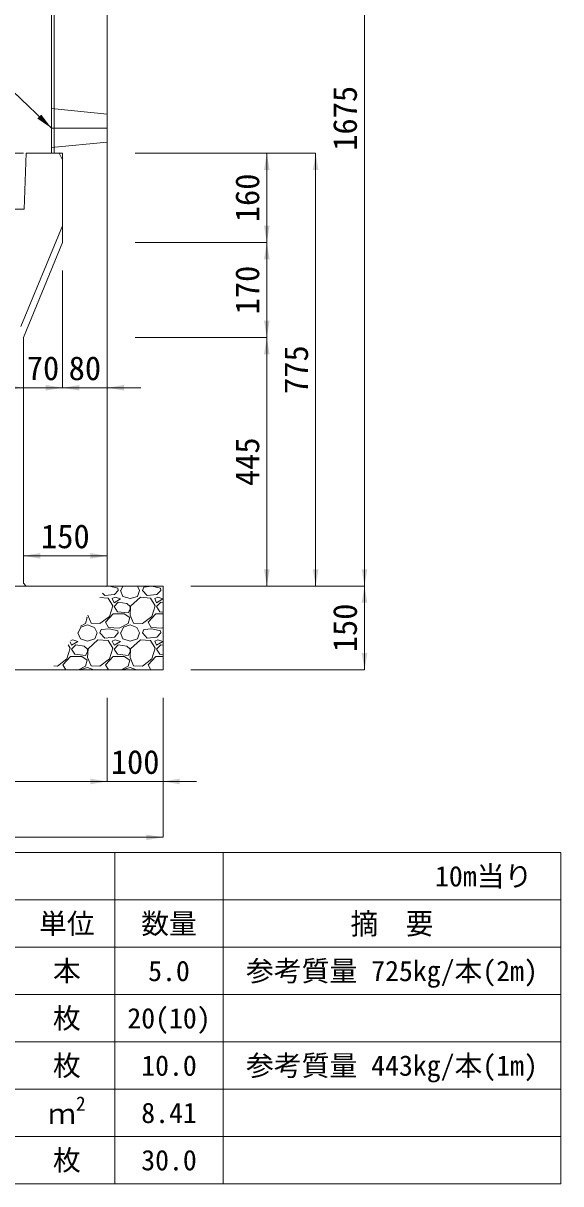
# Model space of a CAD drawing. Units: millimetres at full size. Extents: x 172874 to 217143, y 854931 to 903297.
# Drawn here: x 189681 to 190644, y 869961 to 872039 of the extents above; entities that cross this region are included whole.
import ezdxf
from ezdxf.enums import TextEntityAlignment as Align

# ---------------------------------------------------------------- set-up
doc = ezdxf.new("R2010")
doc.units = ezdxf.units.MM
doc.header["$LTSCALE"] = 20
doc.linetypes.add('DASHED', pattern=[7.5, 6, -1.5])
doc.linetypes.add('USER1', pattern=[28.575, 19.05, -3.175, 3.175, -3.175])
for name, color, linetype, lineweight in [('Defpoints_3', 8, 'Continuous', 0), ('パネックスKDS', 2, 'Continuous', 13), ('基礎材', 7, 'Continuous', 15), ('寸法・材料表', 7, 'Continuous', 13), ('寸法線', 7, 'Continuous', 13), ('引出線', 4, 'Continuous', 13), ('本体', 2, 'Continuous', 13), ('補助線', 8, 'Continuous', 13), ('ﾊｯﾁﾝｸﾞ', 7, 'Continuous', 5)]:
    doc.layers.add(name, color=color, linetype=linetype, lineweight=lineweight)
doc.styles.add('ＭＳ ゴシック', font='')
doc.styles.add('ＭＳ Ｐゴシック', font='')
doc.styles.get('ＭＳ ゴシック').set_extended_font_data('MS Gothic')
doc.styles.get('ＭＳ Ｐゴシック').set_extended_font_data('MS PGothic')

# ---------------------------------------------------------------- blocks, each defined once
blk = doc.blocks.new('filled_arrow')
at = {"color": 0, "linetype": 'Continuous', "lineweight": -2}
blk.add_solid([(7.5, 1.25), (0, 0), (7.5, -1.25)], dxfattribs=at)

msp = doc.modelspace()

# ---------------------------------------------------------------- linework, layer by layer
at = {"layer": 'Defpoints_3'}
for p, q in [((188704.76, 870554.4), (190643.66, 870554.4)), ((189845.06, 870554.4), (189845.06, 870469.22)), ((190038.66, 870554.4), (190038.66, 870469.22)), ((190643.66, 870554.4), (190643.66, 870469.22))]:
    msp.add_line(p, q, dxfattribs=at)
at = {"layer": 'パネックスKDS', "lineweight": 5}
msp.add_line((189736.21, 871806.42), (189736.21, 872706.42), dxfattribs=at)
at = {"layer": 'パネックスKDS'}
for p, q in [((189831.21, 871031.42), (189831.21, 872706.42)), ((189731.21, 871806.42), (189731.21, 872701.42)), ((189731.21, 871806.42), (189751.21, 871806.42)), ((189751.21, 871646.42), (189751.21, 871806.42)), ((189751.21, 871646.42), (189681.21, 871476.42)), ((189681.21, 871036.42), (189681.21, 871476.42)), ((189681.21, 871036.42), (189686.21, 871031.42)), ((189686.21, 871031.42), (189831.21, 871031.42))]:
    msp.add_line(p, q, dxfattribs=at)
at = {"layer": 'パネックスKDS', "linetype": 'DASHED', "lineweight": 9}
for p, q in [((189731.21, 871886.42), (189831.21, 871876.42)), ((189731.21, 871816.42), (189831.21, 871826.42))]:
    msp.add_line(p, q, dxfattribs=at)
at = {"layer": '基礎材'}
for p, q in [((189089.92, 871031.42), (189931.21, 871031.42)), ((189931.21, 871031.42), (189931.21, 870881.42)), ((189089.92, 870881.42), (189931.21, 870881.42))]:
    msp.add_line(p, q, dxfattribs=at)
at = {"layer": '寸法・材料表'}
for p, q in [((188704.76, 870469.22), (190643.66, 870469.22)), ((189845.06, 870469.22), (189845.06, 869961.02)), ((190038.66, 870469.22), (190038.66, 869961.02)), ((190643.66, 870469.22), (190643.66, 869961.02)), ((188704.76, 870384.52), (190643.66, 870384.52)), ((188704.76, 870299.82), (190643.66, 870299.82)), ((188704.76, 870215.12), (190643.66, 870215.12)), ((188704.76, 870130.42), (190643.66, 870130.42)), ((188704.76, 870045.72), (190643.66, 870045.72)), ((188704.76, 869961.02), (190643.66, 869961.02))]:
    msp.add_line(p, q, dxfattribs=at)
at = {"layer": '寸法線'}
for p, q in [((190292.06, 871031.42), (190292.06, 872706.42)), ((189681.21, 871806.42), (189186.21, 871806.42)), ((189881.21, 871806.42), (190204.56, 871806.42)), ((189881.21, 871806.42), (190117.06, 871806.42)), ((190117.06, 871806.42), (190117.06, 871646.42)), ((190204.56, 871806.42), (190204.56, 871031.42)), ((189881.21, 871646.42), (190117.06, 871646.42)), ((189881.21, 871646.42), (190117.06, 871646.42)), ((190117.06, 871646.42), (190117.06, 871476.42)), ((189751.21, 871596.42), (189751.21, 871386.42)), ((189831.21, 871596.42), (189831.21, 871386.42)), ((189881.21, 871476.42), (190117.06, 871476.42)), ((189881.21, 871476.42), (190117.06, 871476.42)), ((190117.06, 871476.42), (190117.06, 871031.42)), ((189681.21, 871424.69), (189681.21, 871386.42)), ((189751.21, 871426.42), (189751.21, 871386.42)), ((189811.21, 871386.42), (189621.21, 871386.42)), ((189691.21, 871386.42), (189891.21, 871386.42)), ((189681.21, 871085.42), (189831.21, 871085.42)), ((189681.21, 871061.42), (189681.21, 871085.42)), ((189831.21, 871056.42), (189831.21, 871085.42)), ((189981.21, 871031.42), (190292.06, 871031.42)), ((189981.21, 871031.42), (190204.56, 871031.42)), ((189981.21, 871031.42), (190117.06, 871031.42)), ((189981.21, 871031.42), (190292.06, 871031.42)), ((190292.06, 871031.42), (190292.06, 870881.42)), ((189981.21, 870881.42), (190292.06, 870881.42)), ((189831.21, 870831.42), (189831.21, 870681.42)), ((189831.21, 870831.42), (189831.21, 870681.42)), ((189931.21, 870831.42), (189931.21, 870681.42)), ((189931.21, 870831.42), (189931.21, 870581.42)), ((189189.92, 870681.42), (189831.21, 870681.42)), ((189771.21, 870681.42), (189991.21, 870681.42)), ((189931.21, 870581.42), (189089.92, 870581.42))]:
    msp.add_line(p, q, dxfattribs=at)
at = {"layer": '引出線'}
msp.add_lwpolyline([(189731.21, 871851.42), (189538.75, 872034.87), (189367.01, 872034.87)], dxfattribs=at)
at = {"layer": '本体'}
for p, q in [((189686.21, 871806.42), (189682.21, 871706.42)), ((189686.21, 871806.42), (189745.21, 871806.42)), ((189745.21, 871806.42), (189751.21, 871794.42)), ((189751.21, 871794.42), (189751.21, 871676.42)), ((189613.71, 871706.42), (189682.21, 871706.42)), ((189751.21, 871676.42), (189676.21, 871496.42))]:
    msp.add_line(p, q, dxfattribs=at)
at = {"layer": '補助線', "linetype": 'USER1'}
msp.add_line((189731.21, 871851.42), (189831.21, 871851.42), dxfattribs=at)
at = {"layer": 'ﾊｯﾁﾝｸﾞ'}
for p, q in [((189835, 871031.19), (189830.76, 871030.75)), ((189850.24, 871027.38), (189835, 871031.19)), ((189851, 871023.57), (189844.14, 871015.95)), ((189851, 871023.57), (189850.24, 871027.38)), ((189854.81, 871023.57), (189859.38, 871012.9)), ((189855.57, 871023.57), (189858.94, 871031.42)), ((189885.29, 871012.9), (189889.1, 871023.57)), ((189885.48, 871031.42), (189889.1, 871023.57)), ((189894.44, 871023.57), (189896.72, 871029.67)), ((189902.82, 871014.43), (189894.44, 871023.57)), ((189911.2, 871031.19), (189896.72, 871029.67)), ((189926.44, 871027.38), (189911.2, 871031.19)), ((189927.2, 871023.57), (189920.34, 871015.95)), ((189927.2, 871023.57), (189926.44, 871027.38)), ((189931.01, 871023.57), (189931.22, 871023.1)), ((189832.71, 871009.86), (189817.67, 871011.11)), ((189826.62, 871014.43), (189822.72, 871018.68)), ((189844.14, 871015.95), (189826.62, 871014.43)), ((189841.1, 870996.14), (189832.71, 871009.86)), ((189845.67, 871011.38), (189840.33, 871009.09)), ((189840.33, 871009.09), (189843.38, 871001.47)), ((189843.38, 871001.47), (189854.81, 871008.33)), ((189851, 871002.24), (189843.38, 870994.62)), ((189854.81, 871008.33), (189845.67, 871011.38)), ((189866.24, 870999.95), (189851, 871002.24)), ((189859.38, 871012.9), (189872.34, 871009.09)), ((189872.34, 870994.62), (189866.24, 870999.95)), ((189872.34, 871009.09), (189885.29, 871012.9)), ((189890.63, 871011.38), (189873.1, 870995.38)), ((189908.91, 871009.86), (189890.63, 871011.38)), ((189920.34, 871015.95), (189902.82, 871014.43)), ((189917.3, 870996.14), (189908.91, 871009.86)), ((189921.87, 871011.38), (189916.53, 871009.09)), ((189916.53, 871009.09), (189919.58, 871001.47)), ((189919.58, 871001.47), (189931.01, 871008.33)), ((189927.2, 871002.24), (189919.58, 870994.62)), ((189931.01, 871008.33), (189921.87, 871011.38)), ((189931.22, 871001.63), (189927.2, 871002.24)), ((189796.28, 870979.03), (189802.23, 870964.9)), ((189828.14, 870966.42), (189841.86, 870981.66)), ((189835, 870977.09), (189841.1, 870996.14)), ((189841.86, 870981.66), (189861.67, 870981.66)), ((189843.38, 870994.62), (189849.48, 870985.47)), ((189849.48, 870985.47), (189868.53, 870983.19)), ((189861.67, 870981.66), (189871.58, 870974.8)), ((189868.53, 870983.19), (189872.34, 870990.04)), ((189873.1, 870995.38), (189872.34, 870979.38)), ((189872.34, 870990.04), (189872.34, 870994.62)), ((189872.34, 870979.38), (189878.43, 870964.9)), ((189904.34, 870966.42), (189918.06, 870981.66)), ((189911.2, 870977.09), (189917.3, 870996.14)), ((189918.06, 870981.66), (189931.23, 870981.66)), ((189919.58, 870994.62), (189925.68, 870985.47)), ((189925.68, 870985.47), (189931.23, 870984.81)), ((189779.37, 870947.37), (189783.95, 870958.04)), ((189792.33, 870964.14), (189783.15, 870959.33)), ((189783.95, 870958.04), (189796.14, 870961.85)), ((189795.38, 870974.8), (189792.33, 870964.14)), ((189794.07, 870975.71), (189795.38, 870974.8)), ((189796.14, 870961.85), (189808.33, 870957.28)), ((189802.23, 870964.9), (189818.24, 870964.14)), ((189818.24, 870964.14), (189835, 870977.09)), ((189833.48, 870957.28), (189828.14, 870966.42)), ((189868.53, 870964.14), (189852.53, 870955.75)), ((189855.57, 870947.37), (189860.15, 870958.04)), ((189860.15, 870958.04), (189872.34, 870961.85)), ((189871.58, 870974.8), (189868.53, 870964.14)), ((189872.34, 870961.85), (189884.53, 870957.28)), ((189878.43, 870964.9), (189894.44, 870964.14)), ((189894.44, 870964.14), (189911.2, 870977.09)), ((189909.68, 870957.28), (189904.34, 870966.42)), ((189778.61, 870947.37), (189783.18, 870936.7)), ((189808.33, 870957.28), (189812.9, 870947.37)), ((189809.09, 870936.7), (189812.9, 870947.37)), ((189818.24, 870947.37), (189820.52, 870953.47)), ((189826.62, 870938.23), (189818.24, 870947.37)), ((189835, 870954.99), (189820.52, 870953.47)), ((189844.14, 870939.75), (189826.62, 870938.23)), ((189852.53, 870955.75), (189833.48, 870957.28)), ((189850.24, 870951.18), (189835, 870954.99)), ((189851, 870947.37), (189844.14, 870939.75)), ((189851, 870947.37), (189850.24, 870951.18)), ((189854.81, 870947.37), (189859.38, 870936.7)), ((189884.53, 870957.28), (189889.1, 870947.37)), ((189885.29, 870936.7), (189889.1, 870947.37)), ((189894.44, 870947.37), (189896.72, 870953.47)), ((189902.82, 870938.23), (189894.44, 870947.37)), ((189911.2, 870954.99), (189896.72, 870953.47)), ((189920.34, 870939.75), (189902.82, 870938.23)), ((189928.73, 870955.75), (189909.68, 870957.28)), ((189926.44, 870951.18), (189911.2, 870954.99)), ((189927.2, 870947.37), (189920.34, 870939.75)), ((189927.2, 870947.37), (189926.44, 870951.18)), ((189931.24, 870957.07), (189928.73, 870955.75)), ((189931.01, 870947.37), (189931.24, 870946.84)), ((189758.8, 870900.89), (189764.9, 870919.94)), ((189764.9, 870919.94), (189761.07, 870926.2)), ((189764.66, 870931.59), (189767.18, 870925.27)), ((189769.47, 870935.18), (189766.09, 870933.73)), ((189767.18, 870925.27), (189778.61, 870932.13)), ((189774.8, 870926.04), (189767.18, 870918.42)), ((189767.18, 870918.42), (189773.28, 870909.27)), ((189778.61, 870932.13), (189769.47, 870935.18)), ((189790.04, 870923.75), (189774.8, 870926.04)), ((189783.18, 870936.7), (189796.14, 870932.89)), ((189796.14, 870918.42), (189790.04, 870923.75)), ((189796.14, 870932.89), (189809.09, 870936.7)), ((189796.9, 870919.18), (189796.14, 870903.18)), ((189796.14, 870913.84), (189796.14, 870918.42)), ((189814.43, 870935.18), (189796.9, 870919.18)), ((189832.71, 870933.66), (189814.43, 870935.18)), ((189841.1, 870919.94), (189832.71, 870933.66)), ((189835, 870900.89), (189841.1, 870919.94)), ((189845.67, 870935.18), (189840.33, 870932.89)), ((189840.33, 870932.89), (189843.38, 870925.27)), ((189843.38, 870925.27), (189854.81, 870932.13)), ((189851, 870926.04), (189843.38, 870918.42)), ((189843.38, 870918.42), (189849.48, 870909.27)), ((189854.81, 870932.13), (189845.67, 870935.18)), ((189866.24, 870923.75), (189851, 870926.04)), ((189859.38, 870936.7), (189872.34, 870932.89)), ((189872.34, 870918.42), (189866.24, 870923.75)), ((189872.34, 870932.89), (189885.29, 870936.7)), ((189873.1, 870919.18), (189872.34, 870903.18)), ((189872.34, 870913.84), (189872.34, 870918.42)), ((189890.63, 870935.18), (189873.1, 870919.18)), ((189908.91, 870933.66), (189890.63, 870935.18)), ((189917.3, 870919.94), (189908.91, 870933.66)), ((189911.2, 870900.89), (189917.3, 870919.94)), ((189921.87, 870935.18), (189916.53, 870932.89)), ((189916.53, 870932.89), (189919.58, 870925.27)), ((189919.58, 870925.27), (189931.01, 870932.13)), ((189927.2, 870926.04), (189919.58, 870918.42)), ((189919.58, 870918.42), (189925.68, 870909.27)), ((189931.01, 870932.13), (189921.87, 870935.18)), ((189931.25, 870925.43), (189927.2, 870926.04)), ((189742.04, 870887.94), (189758.8, 870900.89)), ((189751.94, 870890.22), (189765.66, 870905.46)), ((189765.66, 870905.46), (189785.47, 870905.46)), ((189773.28, 870909.27), (189792.33, 870906.99)), ((189785.47, 870905.46), (189795.38, 870898.6)), ((189792.33, 870906.99), (189796.14, 870913.84)), ((189795.38, 870898.6), (189792.33, 870887.94)), ((189796.14, 870903.18), (189802.23, 870888.7)), ((189818.24, 870887.94), (189835, 870900.89)), ((189828.14, 870890.22), (189841.86, 870905.46)), ((189841.86, 870905.46), (189861.67, 870905.46)), ((189849.48, 870909.27), (189868.53, 870906.99)), ((189861.67, 870905.46), (189871.58, 870898.6)), ((189868.53, 870906.99), (189872.34, 870913.84)), ((189871.58, 870898.6), (189868.53, 870887.94)), ((189872.34, 870903.18), (189878.43, 870888.7)), ((189894.44, 870887.94), (189911.2, 870900.89)), ((189904.34, 870890.22), (189918.06, 870905.46)), ((189918.06, 870905.46), (189931.25, 870905.46)), ((189925.68, 870909.27), (189931.25, 870908.6)), ((189731.21, 870881.42), (189731.22, 870881.42)), ((189735.76, 870888.24), (189742.04, 870887.94)), ((189757.08, 870881.42), (189751.94, 870890.22)), ((189792.33, 870887.94), (189779.89, 870881.42)), ((189783.77, 870881.42), (189783.95, 870881.84)), ((189783.95, 870881.84), (189796.14, 870885.65)), ((189796.14, 870885.65), (189807.42, 870881.42)), ((189802.23, 870888.7), (189818.24, 870887.94)), ((189833.28, 870881.42), (189828.14, 870890.22)), ((189868.53, 870887.94), (189856.09, 870881.42)), ((189859.97, 870881.42), (189860.15, 870881.84)), ((189860.15, 870881.84), (189872.34, 870885.65)), ((189872.34, 870885.65), (189883.62, 870881.42)), ((189878.43, 870888.7), (189894.44, 870887.94)), ((189909.48, 870881.42), (189904.34, 870890.22))]:
    msp.add_line(p, q, dxfattribs=at)

# ---------------------------------------------------------------- block references
at = {"layer": '寸法線', "xscale": 4, "yscale": 4}
for p, rotation in [((190117.06, 871806.42), 270), ((190204.56, 871806.42), 270), ((190117.06, 871646.42), 90), ((190117.06, 871646.42), 270), ((190117.06, 871476.42), 90), ((190117.06, 871476.42), 270), ((189681.21, 871386.42), 180), ((189751.21, 871386.42), 180), ((189831.21, 871085.42), 180), ((190117.06, 871031.42), 90), ((190204.56, 871031.42), 90), ((190292.06, 871031.42), 90), ((190292.06, 871031.42), 270), ((190292.06, 870881.42), 90), ((189831.21, 870681.42), 180), ((189831.21, 870681.42), 180), ((189931.21, 870581.42), 180)]:
    msp.add_blockref('filled_arrow', p, dxfattribs=dict(at, rotation=rotation))
for p in [(189751.21, 871386.42), (189831.21, 871386.42), (189681.21, 871085.42), (189931.21, 870681.42)]:
    msp.add_blockref('filled_arrow', p, dxfattribs=at)
at = {"layer": '引出線', "xscale": 4, "yscale": 4, "rotation": 136.4}
msp.add_blockref('filled_arrow', (189731.21, 871851.42), dxfattribs=at)

# ---------------------------------------------------------------- texts
at = {"layer": '寸法・材料表', "style": 'ＭＳ ゴシック'}
msp.add_text('10m当り\u3000', height=36.55, dxfattribs=at).set_placement((190642.5, 870511.81), align=Align.MIDDLE_RIGHT)
for s, p in [('単位', (189758.91, 870426.87)), ('数量', (189941.86, 870426.87)), ('本', (189758.91, 870342.17)), ('5.0', (189941.86, 870342.17)), ('参考質量 725kg/本(2m)', (190341.16, 870342.17)), ('枚', (189758.91, 870257.47)), ('20(10)', (189941.86, 870257.47)), ('枚', (189758.91, 870172.77)), ('10.0', (189941.86, 870172.77)), ('参考質量 443kg/本(1m)', (190341.16, 870172.77)), ('8.41', (189941.86, 870088.07)), ('枚', (189758.91, 870003.37)), ('30.0', (189941.86, 870003.37))]:
    msp.add_text(s, height=36.55, dxfattribs=at).set_placement(p, align=Align.MIDDLE_CENTER)
at = {"layer": '寸法・材料表', "style": 'ＭＳ Ｐゴシック', "width": 0.95}
msp.add_text('摘\u3000要', height=38.1, dxfattribs=at).set_placement((190341.16, 870426.87), align=Align.MIDDLE_CENTER)
at = {"layer": '寸法・材料表', "style": 'ＭＳ ゴシック'}
for s, height, p in [('2', 25.59, (189775.12, 870084.1)), ('ｍ', 36.55, (189725.26, 870057.15))]:
    msp.add_text(s, height=height, dxfattribs=at).set_placement(p, align=Align.BOTTOM_LEFT)
at = {"layer": '寸法線', "style": 'ＭＳ ゴシック'}
for s, p in [('1675', (190257.06, 871868.92)), ('160', (190082.06, 871726.42)), ('170', (190082.06, 871561.42)), ('775', (190169.56, 871418.92)), ('445', (190082.06, 871253.92)), ('150', (190257.06, 870956.42))]:
    msp.add_text(s, height=42.72, rotation=90, dxfattribs=at).set_placement(p, align=Align.MIDDLE_CENTER)
for s, p in [('70', (189716.21, 871421.42)), ('80', (189791.21, 871421.42)), ('150', (189756.21, 871120.42)), ('100', (189881.21, 870716.42))]:
    msp.add_text(s, height=42.72, dxfattribs=at).set_placement(p, align=Align.MIDDLE_CENTER)

doc.saveas('drawing.dxf')
